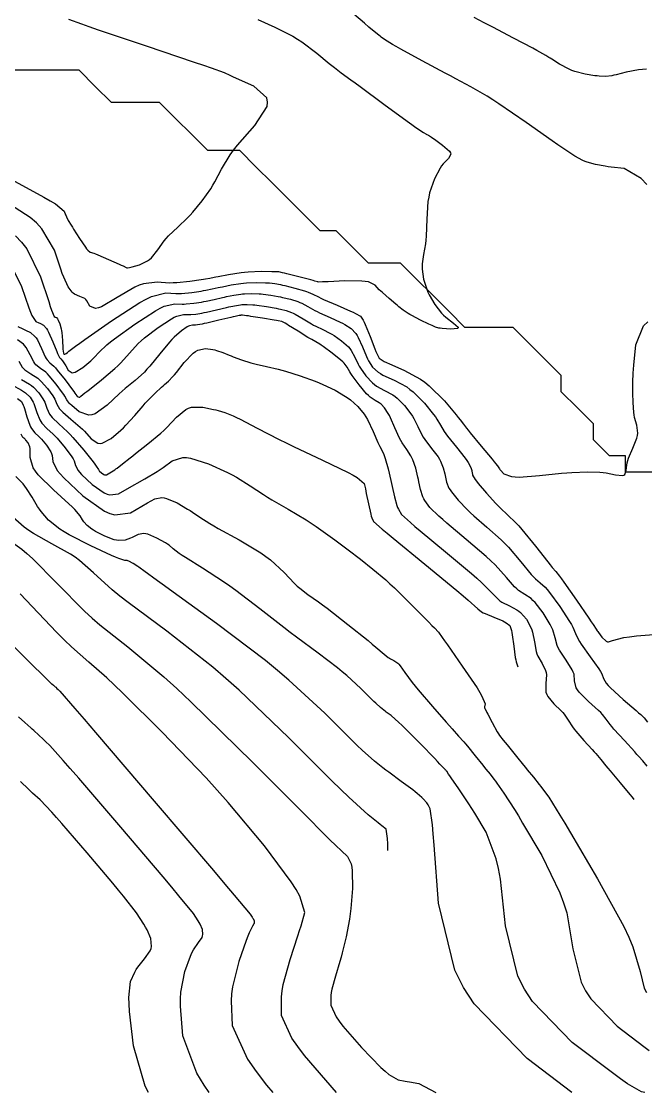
# Model space of a CAD drawing. Header units: metres. Extents: x 837475 to 838479, y 1189012 to 1191015.
# Drawn here: x 837837.4 to 837876.2, y 1189013.9 to 1189080.5 of the extents above; entities that cross this region are included whole.
import ezdxf

# ---------------------------------------------------------------- set-up
doc = ezdxf.new("R2010")
doc.units = ezdxf.units.M
doc.header["$LTSCALE"] = 0.3
for name, color, linetype in [('COTAS 10', 1, 'Continuous'), ('COTAS INT', 252, 'Continuous'), ('DRENAJE', 5, 'Continuous')]:
    doc.layers.add(name, color=color, linetype=linetype)

msp = doc.modelspace()

# ---------------------------------------------------------------- linework, layer by layer
at = {"layer": 'COTAS 10'}
for points, elevation in [([(837837.177, 1189061.517), (837837.492, 1189061.383), (837837.577, 1189061.344), (837837.662, 1189061.304), (837837.963, 1189061.156), (837838.25, 1189060.911), (837838.326, 1189060.81), (837838.401, 1189060.695), (837838.657, 1189060.162), (837838.888, 1189059.644), (837838.946, 1189059.538), (837839.002, 1189059.448), (837839.182, 1189059.261), (837839.426, 1189059.05), (837839.521, 1189058.945), (837839.629, 1189058.819), (837840.118, 1189058.198), (837840.576, 1189057.59), (837840.664, 1189057.473), (837840.734, 1189057.378), (837840.849, 1189057.22), (837840.863, 1189057.2), (837840.871, 1189057.192), (837840.88, 1189057.184), (837840.928, 1189057.144), (837840.991, 1189057.122), (837841.01, 1189057.125), (837841.03, 1189057.132), (837841.107, 1189057.186), (837841.354, 1189057.391), (837841.48, 1189057.492), (837841.631, 1189057.613), (837842.387, 1189058.21), (837843.213, 1189058.904), (837843.409, 1189059.087), (837843.59, 1189059.265), (837844.124, 1189059.874), (837844.665, 1189060.471), (837844.851, 1189060.643), (837845.052, 1189060.817), (837845.908, 1189061.467), (837846.734, 1189061.998), (837846.915, 1189062.097), (837847.077, 1189062.175), (837847.493, 1189062.28), (837847.781, 1189062.264), (837847.863, 1189062.264), (837847.945, 1189062.267), (837848.247, 1189062.296), (837848.633, 1189062.363), (837848.768, 1189062.391), (837848.915, 1189062.422), (837849.547, 1189062.564), (837850.168, 1189062.707), (837850.309, 1189062.739), (837850.435, 1189062.767), (837850.779, 1189062.84), (837851.036, 1189062.88), (837851.108, 1189062.888), (837851.181, 1189062.894), (837851.447, 1189062.903), (837851.796, 1189062.881), (837851.921, 1189062.867), (837852.058, 1189062.85), (837852.656, 1189062.76), (837853.256, 1189062.655), (837853.394, 1189062.629), (837853.52, 1189062.604), (837853.877, 1189062.524), (837854.208, 1189062.399), (837854.317, 1189062.346), (837854.435, 1189062.285), (837854.926, 1189061.996), (837855.446, 1189061.686), (837855.581, 1189061.611), (837855.714, 1189061.541), (837856.162, 1189061.33), (837856.6, 1189061.113), (837856.725, 1189061.041), (837856.852, 1189060.962), (837857.326, 1189060.634), (837857.748, 1189060.258), (837857.842, 1189060.15), (837857.926, 1189060.04), (837858.147, 1189059.627), (837858.348, 1189059.189), (837858.419, 1189059.063), (837858.497, 1189058.935), (837858.833, 1189058.455), (837859.243, 1189058.015), (837859.367, 1189057.913), (837859.495, 1189057.819), (837859.997, 1189057.549), (837860.512, 1189057.273), (837860.648, 1189057.176), (837860.781, 1189057.069), (837861.24, 1189056.608), (837861.634, 1189056.091), (837861.727, 1189055.949), (837861.813, 1189055.808), (837862.062, 1189055.303), (837862.318, 1189054.789), (837862.407, 1189054.643), (837862.505, 1189054.494), (837862.924, 1189053.943), (837863.322, 1189053.414), (837863.407, 1189053.279), (837863.48, 1189053.15), (837863.651, 1189052.729), (837863.742, 1189052.356), (837863.765, 1189052.258), (837863.787, 1189052.163), (837863.857, 1189051.835), (837864.005, 1189051.474), (837864.076, 1189051.356), (837864.16, 1189051.231), (837864.573, 1189050.716), (837865.151, 1189050.118), (837865.34, 1189049.94), (837865.541, 1189049.756), (837866.368, 1189049.049), (837867.244, 1189048.265), (837867.475, 1189048.034), (837867.702, 1189047.796), (837868.48, 1189046.885), (837869.119, 1189046.105), (837869.258, 1189045.95), (837869.381, 1189045.821), (837869.685, 1189045.576), (837869.991, 1189045.305), (837870.114, 1189045.16), (837870.253, 1189044.985), (837870.896, 1189044.1), (837871.505, 1189043.185), (837871.623, 1189042.991), (837871.719, 1189042.822), (837871.885, 1189042.428), (837872.037, 1189042.069), (837872.124, 1189041.922), (837872.232, 1189041.755), (837872.785, 1189040.982), (837873.326, 1189040.223), (837873.427, 1189040.065), (837873.506, 1189039.929), (837873.613, 1189039.624), (837873.781, 1189039.33), (837873.899, 1189039.201), (837874.047, 1189039.05), (837874.841, 1189038.333), (837875.646, 1189037.636), (837875.803, 1189037.499), (837875.93, 1189037.385), (837876.148, 1189037.174), (837876.362, 1189036.923)], 1660), ([(837837.165, 1189057.049), (837837.41, 1189056.861), (837837.524, 1189056.634), (837837.559, 1189056.539), (837837.596, 1189056.429), (837837.745, 1189055.916), (837837.92, 1189055.392), (837837.973, 1189055.277), (837838.029, 1189055.174), (837838.247, 1189054.909), (837838.499, 1189054.679), (837838.576, 1189054.599), (837838.657, 1189054.512), (837838.973, 1189054.138), (837839.238, 1189053.726), (837839.286, 1189053.616), (837839.323, 1189053.507), (837839.364, 1189053.126), (837839.63, 1189052.574), (837839.809, 1189052.356), (837840.034, 1189052.111), (837841.224, 1189050.993), (837842.584, 1189050.041), (837842.915, 1189049.9), (837843.226, 1189049.812), (837844.187, 1189049.938), (837845.258, 1189050.546), (837845.71, 1189050.803), (837846.14, 1189050.889), (837846.284, 1189050.871), (837846.439, 1189050.834), (837847.088, 1189050.551), (837847.743, 1189050.17), (837847.902, 1189050.071), (837848.052, 1189049.976), (837848.51, 1189049.66), (837849.123, 1189049.265), (837849.37, 1189049.12), (837849.651, 1189048.959), (837850.943, 1189048.252), (837852.293, 1189047.448), (837852.61, 1189047.228), (837852.903, 1189047.008), (837853.754, 1189046.219), (837854.4, 1189045.534), (837854.563, 1189045.379), (837854.719, 1189045.239), (837855.226, 1189044.862), (837855.889, 1189044.406), (837856.144, 1189044.217), (837856.43, 1189044), (837857.72, 1189042.989), (837858.973, 1189041.983), (837859.235, 1189041.77), (837859.461, 1189041.585), (837859.97, 1189041.152), (837860.228, 1189040.938), (837860.295, 1189040.891), (837860.361, 1189040.849), (837860.583, 1189040.742), (837860.815, 1189040.585), (837860.887, 1189040.512), (837860.962, 1189040.427), (837861.261, 1189040.01), (837861.717, 1189039.381), (837861.892, 1189039.161), (837862.088, 1189038.922), (837862.969, 1189037.892), (837863.839, 1189036.905), (837864.027, 1189036.692), (837864.193, 1189036.505), (837864.605, 1189036.049), (837864.923, 1189035.686), (837865.031, 1189035.559), (837865.147, 1189035.42), (837865.634, 1189034.819), (837866.105, 1189034.231), (837866.211, 1189034.101), (837866.306, 1189033.984), (837866.559, 1189033.676), (837866.802, 1189033.364), (837866.89, 1189033.243), (837866.987, 1189033.109), (837867.416, 1189032.502), (837868.075, 1189031.479), (837868.319, 1189031.083), (837868.588, 1189030.638), (837869.781, 1189028.619), (837870.908, 1189026.307), (837871.135, 1189025.676), (837871.327, 1189025.048), (837871.713, 1189022.817), (837872.225, 1189020.737), (837872.495, 1189020.205), (837872.822, 1189019.693), (837874.465, 1189018.004), (837876.125, 1189016.738), (837876.462, 1189016.493)], 1670), ([(837857.012, 1189013.872), (837855.026, 1189016.172), (837854.593, 1189016.748), (837854.236, 1189017.267), (837853.589, 1189018.674), (837853.582, 1189019.838), (837853.629, 1189020.204), (837853.698, 1189020.59), (837854.124, 1189022.142), (837854.607, 1189023.612), (837854.711, 1189023.946), (837854.802, 1189024.247), (837855.027, 1189025.072), (837854.728, 1189026.084), (837854.49, 1189026.504), (837854.185, 1189026.984), (837852.523, 1189029.225), (837850.268, 1189031.914), (837849.59, 1189032.676), (837848.889, 1189033.447), (837846.161, 1189036.296), (837843.709, 1189038.727), (837843.182, 1189039.233), (837842.72, 1189039.668), (837841.599, 1189040.637), (837840.521, 1189041.595), (837840.087, 1189042.022), (837839.594, 1189042.519), (837837.322, 1189044.902)], 1680)]:
    msp.add_lwpolyline(points, dxfattribs=dict(at, elevation=elevation))
at = {"layer": 'COTAS INT'}
for points, elevation in [([(837876.322, 1189070.359), (837875.956, 1189070.731), (837874.895, 1189071.362), (837874.102, 1189071.442), (837873.905, 1189071.467), (837873.718, 1189071.492), (837873.126, 1189071.593), (837872.608, 1189071.739), (837872.467, 1189071.793), (837872.329, 1189071.853), (837871.84, 1189072.117), (837871.082, 1189072.621), (837870.774, 1189072.832), (837870.423, 1189073.075), (837868.799, 1189074.21), (837867.115, 1189075.366), (837866.726, 1189075.622), (837866.371, 1189075.85), (837865.367, 1189076.442), (837864.423, 1189076.939), (837864.105, 1189077.108), (837863.764, 1189077.29), (837862.329, 1189078.06), (837861.002, 1189078.783), (837860.728, 1189078.936), (837860.495, 1189079.069), (837859.994, 1189079.377), (837859.795, 1189079.523), (837859.754, 1189079.554), (837859.718, 1189079.58), (837859.638, 1189079.638), (837859.251, 1189079.961), (837859.023, 1189080.154), (837858.742, 1189080.392), (837857.287, 1189081.627)], 1656), ([(837852.114, 1189080.62), (837853.164, 1189080.141), (837854.283, 1189079.577), (837854.572, 1189079.406), (837854.851, 1189079.228), (837855.783, 1189078.53), (837856.546, 1189077.892), (837856.719, 1189077.751), (837856.875, 1189077.626), (837857.299, 1189077.303), (837857.898, 1189076.87), (837858.164, 1189076.676), (837858.474, 1189076.449), (837859.952, 1189075.359), (837861.401, 1189074.295), (837861.691, 1189074.085), (837861.934, 1189073.911), (837862.411, 1189073.585), (837862.559, 1189073.505), (837862.594, 1189073.486), (837862.627, 1189073.469), (837862.724, 1189073.418), (837862.909, 1189073.3), (837862.997, 1189073.24), (837863.101, 1189073.169), (837863.609, 1189072.814), (837864.037, 1189072.424), (837864.09, 1189072.331), (837864.116, 1189072.243), (837863.974, 1189071.979), (837863.641, 1189071.646), (837863.546, 1189071.516), (837863.45, 1189071.369), (837863.095, 1189070.7), (837862.801, 1189069.845), (837862.744, 1189069.58), (837862.698, 1189069.304), (837862.617, 1189068.204), (837862.581, 1189067.15), (837862.562, 1189066.901), (837862.539, 1189066.671), (837862.425, 1189065.999), (837862.341, 1189065.43), (837862.337, 1189065.267), (837862.341, 1189065.1), (837862.427, 1189064.474), (837862.619, 1189063.839), (837862.69, 1189063.667), (837862.77, 1189063.497), (837863.122, 1189062.895), (837863.547, 1189062.356), (837863.672, 1189062.226), (837863.8, 1189062.103), (837864.29, 1189061.729), (837864.573, 1189061.477), (837864.571, 1189061.432), (837864.535, 1189061.398), (837864.113, 1189061.362), (837863.572, 1189061.4), (837863.46, 1189061.412), (837863.365, 1189061.425), (837863.159, 1189061.476), (837862.957, 1189061.578), (837862.865, 1189061.623), (837862.757, 1189061.676), (837862.237, 1189061.925), (837861.693, 1189062.199), (837861.569, 1189062.267), (837861.458, 1189062.332), (837861.156, 1189062.536), (837860.885, 1189062.758), (837860.793, 1189062.834), (837860.694, 1189062.916), (837860.276, 1189063.266), (837859.859, 1189063.631), (837859.761, 1189063.724), (837859.671, 1189063.812), (837859.408, 1189064.099), (837858.988, 1189064.298), (837858.798, 1189064.331), (837858.578, 1189064.354), (837857.518, 1189064.356), (837856.495, 1189064.31), (837856.298, 1189064.302), (837856.138, 1189064.296), (837855.871, 1189064.292), (837855.851, 1189064.301), (837855.847, 1189064.302), (837855.844, 1189064.304), (837855.838, 1189064.306), (837855.659, 1189064.353), (837855.546, 1189064.382), (837855.405, 1189064.419), (837854.67, 1189064.609), (837853.923, 1189064.802), (837853.775, 1189064.839), (837853.653, 1189064.87), (837853.427, 1189064.924), (837853.22, 1189064.932), (837853.11, 1189064.934), (837852.978, 1189064.935), (837852.312, 1189064.937), (837851.506, 1189064.908), (837851.286, 1189064.889), (837851.068, 1189064.866), (837850.29, 1189064.745), (837849.644, 1189064.618), (837849.508, 1189064.59), (837849.391, 1189064.567), (837849.126, 1189064.51), (837848.849, 1189064.46), (837848.724, 1189064.441), (837848.579, 1189064.419), (837847.884, 1189064.318), (837847.067, 1189064.24), (837846.845, 1189064.232), (837846.625, 1189064.23), (837845.845, 1189064.275), (837844.997, 1189064.183), (837844.734, 1189064.094), (837844.459, 1189063.979), (837843.365, 1189063.337), (837842.39, 1189062.755), (837842.191, 1189062.678), (837842.023, 1189062.638), (837841.67, 1189062.795), (837841.479, 1189063.127), (837841.413, 1189063.197), (837841.341, 1189063.258), (837841.033, 1189063.397), (837840.711, 1189063.537), (837840.63, 1189063.597), (837840.553, 1189063.668), (837840.304, 1189064.001), (837840.038, 1189064.589), (837839.949, 1189064.821), (837839.855, 1189065.082), (837839.459, 1189066.271), (837838.674, 1189067.61), (837838.334, 1189067.965), (837837.941, 1189068.313), (837836.075, 1189069.512)], 1654), ([(837836.783, 1189070.672), (837838.808, 1189069.576), (837839.201, 1189069.346), (837839.521, 1189069.148), (837840.071, 1189068.7), (837840.156, 1189068.466), (837840.182, 1189068.403), (837840.21, 1189068.341), (837840.322, 1189068.124), (837840.503, 1189067.823), (837840.574, 1189067.708), (837840.655, 1189067.579), (837841.025, 1189067), (837841.387, 1189066.462), (837841.464, 1189066.36), (837841.53, 1189066.278), (837841.681, 1189066.151), (837841.908, 1189066.083), (837842.021, 1189066.039), (837842.156, 1189065.984), (837842.827, 1189065.693), (837843.49, 1189065.396), (837843.62, 1189065.337), (837843.727, 1189065.289), (837843.92, 1189065.2), (837843.958, 1189065.182), (837843.968, 1189065.178), (837843.977, 1189065.174), (837844.007, 1189065.167), (837844.137, 1189065.194), (837844.209, 1189065.213), (837844.297, 1189065.237), (837844.744, 1189065.363), (837845.254, 1189065.6), (837845.381, 1189065.695), (837845.501, 1189065.801), (837845.885, 1189066.288), (837846.285, 1189066.849), (837846.415, 1189067.003), (837846.555, 1189067.155), (837847.129, 1189067.7), (837847.747, 1189068.28), (837847.913, 1189068.455), (837848.077, 1189068.636), (837848.654, 1189069.34), (837849.179, 1189070.095), (837849.311, 1189070.307), (837849.438, 1189070.521), (837849.845, 1189071.305), (837850.389, 1189072.205), (837850.602, 1189072.492), (837850.842, 1189072.795), (837851.931, 1189074.024), (837852.69, 1189075.212), (837852.721, 1189075.489), (837852.675, 1189075.743), (837851.862, 1189076.473), (837850.779, 1189076.955), (837850.562, 1189077.052), (837850.382, 1189077.134), (837850.034, 1189077.301), (837849.222, 1189077.596), (837848.75, 1189077.758), (837848.17, 1189077.956), (837845.184, 1189078.961), (837842.202, 1189079.965), (837841.625, 1189080.162), (837841.156, 1189080.323), (837840.361, 1189080.614)], 1652), ([(837876.295, 1189077.54), (837876.04, 1189077.521), (837875.798, 1189077.495), (837875.024, 1189077.343), (837874.404, 1189077.182), (837874.259, 1189077.15), (837874.126, 1189077.124), (837873.739, 1189077.077), (837873.357, 1189077.093), (837873.226, 1189077.107), (837873.085, 1189077.124), (837872.484, 1189077.221), (837871.83, 1189077.391), (837871.655, 1189077.455), (837871.484, 1189077.526), (837870.885, 1189077.843), (837870.401, 1189078.15), (837870.301, 1189078.213), (837870.215, 1189078.268), (837870.029, 1189078.391), (837869.664, 1189078.594), (837869.466, 1189078.7), (837869.226, 1189078.828), (837868.009, 1189079.466), (837866.728, 1189080.136), (837866.447, 1189080.283), (837866.199, 1189080.414), (837865.569, 1189080.748)], 1658), ([(837837.036, 1189067.168), (837837.406, 1189066.776), (837837.737, 1189066.358), (837838.602, 1189064.618), (837839.101, 1189063.07), (837839.201, 1189062.773), (837839.284, 1189062.532), (837839.448, 1189062.138), (837839.503, 1189062.114), (837839.518, 1189062.108), (837839.533, 1189062.101), (837839.585, 1189062.075), (837839.648, 1189062), (837839.669, 1189061.963), (837839.692, 1189061.918), (837839.787, 1189061.697), (837839.877, 1189061.372), (837839.896, 1189061.262), (837839.913, 1189061.144), (837839.953, 1189060.646), (837839.979, 1189060.186), (837839.988, 1189060.092), (837839.997, 1189060.013), (837840.032, 1189059.846), (837840.081, 1189059.802), (837840.097, 1189059.799), (837840.115, 1189059.8), (837840.192, 1189059.84), (837840.268, 1189059.904), (837840.286, 1189059.921), (837840.302, 1189059.937), (837840.349, 1189059.989), (837840.78, 1189060.308), (837841.038, 1189060.492), (837841.356, 1189060.717), (837843.008, 1189061.874), (837844.772, 1189063.008), (837845.16, 1189063.219), (837845.506, 1189063.384), (837846.394, 1189063.61), (837847.01, 1189063.575), (837847.184, 1189063.576), (837847.36, 1189063.582), (837848.005, 1189063.644), (837848.597, 1189063.733), (837848.739, 1189063.757), (837848.871, 1189063.781), (837849.266, 1189063.861), (837849.65, 1189063.947), (837849.775, 1189063.973), (837849.908, 1189064.001), (837850.453, 1189064.11), (837851.057, 1189064.204), (837851.227, 1189064.222), (837851.398, 1189064.237), (837852.023, 1189064.259), (837852.584, 1189064.25), (837852.714, 1189064.245), (837852.833, 1189064.238), (837853.17, 1189064.203), (837853.521, 1189064.132), (837853.648, 1189064.103), (837853.789, 1189064.069), (837854.405, 1189063.914), (837855.006, 1189063.746), (837855.136, 1189063.704), (837855.251, 1189063.664), (837855.534, 1189063.536), (837855.877, 1189063.361), (837856.028, 1189063.291), (837856.205, 1189063.212), (837857.047, 1189062.848), (837857.88, 1189062.486), (837858.05, 1189062.409), (837858.194, 1189062.341), (837858.498, 1189062.177), (837858.67, 1189061.92), (837858.732, 1189061.793), (837858.8, 1189061.641), (837859.096, 1189060.893), (837859.387, 1189060.137), (837859.452, 1189059.98), (837859.51, 1189059.846), (837859.664, 1189059.555), (837859.964, 1189059.354), (837860.114, 1189059.278), (837860.294, 1189059.193), (837861.186, 1189058.812), (837862.233, 1189058.251), (837862.51, 1189058.053), (837862.782, 1189057.836), (837863.716, 1189056.896), (837864.444, 1189056.03), (837864.585, 1189055.859), (837864.7, 1189055.718), (837864.898, 1189055.457), (837865.084, 1189055.206), (837865.192, 1189055.072), (837865.325, 1189054.909), (837866.007, 1189054.086), (837866.685, 1189053.273), (837866.815, 1189053.117), (837866.92, 1189052.989), (837867.088, 1189052.778), (837867.092, 1189052.76), (837867.094, 1189052.755), (837867.095, 1189052.751), (837867.098, 1189052.735), (837867.147, 1189052.67), (837867.177, 1189052.634), (837867.215, 1189052.59), (837867.408, 1189052.369), (837867.894, 1189052.185), (837868.116, 1189052.165), (837868.375, 1189052.159), (837869.626, 1189052.248), (837870.996, 1189052.393), (837871.33, 1189052.421), (837871.644, 1189052.444), (837872.616, 1189052.485), (837873.398, 1189052.461), (837873.593, 1189052.443), (837873.779, 1189052.42), (837874.373, 1189052.296), (837874.797, 1189052.247), (837874.877, 1189052.272), (837874.94, 1189052.312), (837875.03, 1189052.596), (837875.085, 1189053.043), (837875.125, 1189053.186), (837875.176, 1189053.337), (837875.452, 1189053.954), (837875.699, 1189054.582), (837875.732, 1189054.741), (837875.75, 1189054.892), (837875.688, 1189055.383), (837875.554, 1189055.871), (837875.527, 1189056.021), (837875.504, 1189056.176), (837875.458, 1189056.791), (837875.443, 1189057.386), (837875.44, 1189057.529), (837875.437, 1189057.662), (837875.432, 1189058.065), (837875.46, 1189058.627), (837875.478, 1189058.861), (837875.501, 1189059.128), (837875.621, 1189060.376), (837876.114, 1189061.571), (837876.371, 1189061.806)], 1656), ([(837836.678, 1189065.494), (837837.414, 1189064.012), (837837.866, 1189062.683), (837837.968, 1189062.423), (837838.061, 1189062.209), (837838.312, 1189061.828), (837838.497, 1189061.748), (837838.548, 1189061.726), (837838.597, 1189061.702), (837838.774, 1189061.615), (837838.971, 1189061.399), (837839.034, 1189061.295), (837839.1, 1189061.171), (837839.367, 1189060.561), (837839.607, 1189059.967), (837839.655, 1189059.852), (837839.695, 1189059.759), (837839.776, 1189059.603), (837839.824, 1189059.561), (837839.843, 1189059.539), (837839.865, 1189059.514), (837839.965, 1189059.386), (837840.091, 1189059.202), (837840.129, 1189059.142), (837840.168, 1189059.077), (837840.321, 1189058.807), (837840.558, 1189058.651), (837840.651, 1189058.659), (837840.755, 1189058.688), (837841.229, 1189058.978), (837841.718, 1189059.387), (837841.832, 1189059.492), (837841.937, 1189059.594), (837842.237, 1189059.931), (837842.722, 1189060.39), (837842.944, 1189060.567), (837843.204, 1189060.767), (837844.458, 1189061.671), (837845.753, 1189062.503), (837846.038, 1189062.658), (837846.292, 1189062.78), (837846.944, 1189062.945), (837847.396, 1189062.919), (837847.524, 1189062.92), (837847.652, 1189062.925), (837848.126, 1189062.97), (837848.615, 1189063.048), (837848.753, 1189063.074), (837848.893, 1189063.101), (837849.406, 1189063.213), (837849.909, 1189063.327), (837850.042, 1189063.356), (837850.172, 1189063.384), (837850.616, 1189063.475), (837851.046, 1189063.542), (837851.167, 1189063.555), (837851.289, 1189063.565), (837851.735, 1189063.581), (837852.19, 1189063.566), (837852.317, 1189063.556), (837852.445, 1189063.544), (837852.913, 1189063.481), (837853.388, 1189063.394), (837853.521, 1189063.366), (837853.654, 1189063.337), (837854.141, 1189063.219), (837854.607, 1189063.072), (837854.727, 1189063.025), (837854.843, 1189062.974), (837855.23, 1189062.766), (837855.661, 1189062.523), (837855.805, 1189062.451), (837855.959, 1189062.377), (837856.605, 1189062.089), (837857.24, 1189061.8), (837857.388, 1189061.725), (837857.523, 1189061.652), (837857.912, 1189061.406), (837858.209, 1189061.089), (837858.287, 1189060.971), (837858.363, 1189060.841), (837858.621, 1189060.26), (837858.867, 1189059.663), (837858.935, 1189059.521), (837859.003, 1189059.391), (837859.248, 1189059.005), (837859.603, 1189058.685), (837859.74, 1189058.596), (837859.895, 1189058.506), (837860.592, 1189058.18), (837861.372, 1189057.762), (837861.579, 1189057.614), (837861.781, 1189057.452), (837862.478, 1189056.752), (837863.039, 1189056.06), (837863.156, 1189055.904), (837863.256, 1189055.763), (837863.48, 1189055.38), (837863.701, 1189054.998), (837863.8, 1189054.857), (837863.915, 1189054.702), (837864.465, 1189054.015), (837865.004, 1189053.344), (837865.111, 1189053.198), (837865.2, 1189053.07), (837865.37, 1189052.753), (837865.417, 1189052.558), (837865.429, 1189052.507), (837865.441, 1189052.457), (837865.477, 1189052.285), (837865.628, 1189052.013), (837865.712, 1189051.899), (837865.814, 1189051.768), (837866.331, 1189051.157), (837866.921, 1189050.515), (837867.068, 1189050.364), (837867.207, 1189050.225), (837867.654, 1189049.82), (837868.162, 1189049.32), (837868.341, 1189049.12), (837868.536, 1189048.894), (837869.377, 1189047.856), (837870.149, 1189046.88), (837870.301, 1189046.692), (837870.425, 1189046.54), (837870.646, 1189046.289), (837870.871, 1189046.004), (837870.997, 1189045.83), (837871.151, 1189045.615), (837871.935, 1189044.494), (837872.711, 1189043.372), (837872.859, 1189043.156), (837872.978, 1189042.981), (837873.169, 1189042.691), (837873.224, 1189042.602), (837873.258, 1189042.554), (837873.3, 1189042.496), (837873.518, 1189042.202), (837873.785, 1189041.95), (837873.857, 1189041.919), (837873.929, 1189041.904), (837874.181, 1189041.989), (837874.887, 1189042.179), (837875.244, 1189042.229), (837875.672, 1189042.279), (837877.801, 1189042.452)], 1658), ([(837876.329, 1189034.179), (837876.061, 1189034.504), (837875.815, 1189034.785), (837875.701, 1189034.912), (837875.567, 1189035.058), (837874.918, 1189035.763), (837874.27, 1189036.48), (837874.137, 1189036.635), (837874.024, 1189036.77), (837873.785, 1189037.101), (837873.551, 1189037.394), (837873.442, 1189037.505), (837873.313, 1189037.629), (837872.687, 1189038.189), (837872.097, 1189038.778), (837871.991, 1189038.922), (837871.91, 1189039.057), (837871.823, 1189039.475), (837871.787, 1189039.894), (837871.738, 1189040.031), (837871.671, 1189040.177), (837871.288, 1189040.776), (837870.882, 1189041.389), (837870.8, 1189041.543), (837870.733, 1189041.69), (837870.601, 1189042.165), (837870.46, 1189042.664), (837870.387, 1189042.826), (837870.299, 1189042.998), (837869.858, 1189043.706), (837869.356, 1189044.356), (837869.23, 1189044.491), (837869.11, 1189044.606), (837868.724, 1189044.862), (837868.337, 1189045.102), (837868.216, 1189045.207), (837868.089, 1189045.33), (837867.583, 1189045.913), (837866.868, 1189046.698), (837866.61, 1189046.948), (837866.326, 1189047.211), (837865.082, 1189048.277), (837863.874, 1189049.287), (837863.612, 1189049.515), (837863.382, 1189049.721), (837862.815, 1189050.275), (837862.507, 1189050.694), (837862.441, 1189050.813), (837862.382, 1189050.935), (837862.237, 1189051.386), (837862.133, 1189051.869), (837862.101, 1189052.01), (837862.067, 1189052.155), (837861.933, 1189052.704), (837861.76, 1189053.231), (837861.702, 1189053.361), (837861.641, 1189053.484), (837861.382, 1189053.871), (837861.095, 1189054.287), (837861.015, 1189054.428), (837860.935, 1189054.581), (837860.645, 1189055.226), (837860.369, 1189055.853), (837860.298, 1189055.994), (837860.23, 1189056.121), (837860.002, 1189056.464), (837859.78, 1189056.686), (837859.716, 1189056.738), (837859.651, 1189056.785), (837859.403, 1189056.917), (837859.096, 1189057.132), (837858.993, 1189057.231), (837858.882, 1189057.346), (837858.418, 1189057.905), (837857.99, 1189058.479), (837857.903, 1189058.604), (837857.828, 1189058.715), (837857.673, 1189058.994), (837857.488, 1189059.239), (837857.396, 1189059.329), (837857.286, 1189059.428), (837856.741, 1189059.863), (837856.181, 1189060.273), (837856.063, 1189060.357), (837855.96, 1189060.427), (837855.72, 1189060.571), (837855.468, 1189060.706), (837855.358, 1189060.771), (837855.23, 1189060.848), (837854.622, 1189061.226), (837854.027, 1189061.595), (837853.908, 1189061.667), (837853.808, 1189061.726), (837853.613, 1189061.829), (837853.386, 1189061.872), (837853.267, 1189061.892), (837853.123, 1189061.917), (837852.399, 1189062.038), (837851.671, 1189062.156), (837851.524, 1189062.179), (837851.402, 1189062.197), (837851.158, 1189062.225), (837851.072, 1189062.222), (837851.049, 1189062.22), (837851.025, 1189062.218), (837850.942, 1189062.205), (837850.699, 1189062.151), (837850.575, 1189062.122), (837850.427, 1189062.088), (837849.687, 1189061.915), (837848.937, 1189061.742), (837848.782, 1189061.707), (837848.651, 1189061.678), (837848.368, 1189061.622), (837848.238, 1189061.61), (837848.202, 1189061.608), (837848.167, 1189061.608), (837848.042, 1189061.615), (837847.863, 1189061.57), (837847.793, 1189061.536), (837847.714, 1189061.494), (837847.358, 1189061.264), (837846.9, 1189060.867), (837846.757, 1189060.718), (837846.608, 1189060.553), (837846.011, 1189059.816), (837845.385, 1189059.049), (837845.217, 1189058.864), (837845.052, 1189058.692), (837844.474, 1189058.171), (837843.865, 1189057.666), (837843.68, 1189057.503), (837843.488, 1189057.331), (837842.737, 1189056.63), (837841.985, 1189056.101), (837841.792, 1189056.039), (837841.607, 1189056.013), (837840.996, 1189056.222), (837840.533, 1189056.606), (837840.442, 1189056.69), (837840.367, 1189056.766), (837840.228, 1189056.959), (837840.107, 1189057.189), (837840.043, 1189057.286), (837839.966, 1189057.399), (837839.577, 1189057.931), (837839.136, 1189058.465), (837839.026, 1189058.58), (837838.922, 1189058.68), (837838.588, 1189058.92), (837838.308, 1189059.138), (837838.237, 1189059.224), (837838.169, 1189059.321), (837837.947, 1189059.763), (837837.702, 1189060.22), (837837.619, 1189060.325), (837837.529, 1189060.422), (837837.152, 1189060.696)], 1662), ([(837837.237, 1189059.364), (837837.45, 1189058.997), (837837.528, 1189058.909), (837837.614, 1189058.827), (837837.994, 1189058.578), (837838.417, 1189058.31), (837838.531, 1189058.215), (837838.643, 1189058.111), (837839.035, 1189057.664), (837839.355, 1189057.208), (837839.422, 1189057.1), (837839.479, 1189056.999), (837839.607, 1189056.698), (837839.783, 1189056.401), (837839.87, 1189056.302), (837839.974, 1189056.195), (837840.489, 1189055.751), (837841.062, 1189055.267), (837841.203, 1189055.136), (837841.336, 1189055.005), (837841.752, 1189054.542), (837842.164, 1189054.267), (837842.295, 1189054.256), (837842.434, 1189054.272), (837842.994, 1189054.563), (837843.588, 1189055.069), (837843.748, 1189055.222), (837843.905, 1189055.379), (837844.456, 1189055.991), (837844.976, 1189056.596), (837845.114, 1189056.749), (837845.25, 1189056.895), (837845.719, 1189057.371), (837846.124, 1189057.752), (837846.219, 1189057.839), (837846.306, 1189057.917), (837846.56, 1189058.132), (837846.835, 1189058.407), (837846.936, 1189058.523), (837847.047, 1189058.656), (837847.538, 1189059.282), (837848.082, 1189059.867), (837848.227, 1189059.975), (837848.37, 1189060.058), (837848.863, 1189060.163), (837849.317, 1189060.093), (837849.435, 1189060.067), (837849.549, 1189060.037), (837849.933, 1189059.904), (837850.331, 1189059.742), (837850.455, 1189059.694), (837850.585, 1189059.645), (837851.102, 1189059.457), (837851.677, 1189059.274), (837851.844, 1189059.228), (837852.013, 1189059.184), (837852.651, 1189059.039), (837853.373, 1189058.869), (837853.596, 1189058.809), (837853.828, 1189058.743), (837854.751, 1189058.455), (837855.684, 1189058.12), (837855.923, 1189058.024), (837856.153, 1189057.926), (837856.916, 1189057.559), (837857.565, 1189057.177), (837857.724, 1189057.069), (837857.875, 1189056.96), (837858.343, 1189056.558), (837858.738, 1189056.07), (837858.842, 1189055.907), (837858.943, 1189055.732), (837859.289, 1189054.995), (837859.575, 1189054.315), (837859.638, 1189054.175), (837859.694, 1189054.056), (837859.84, 1189053.799), (837859.959, 1189053.554), (837859.998, 1189053.442), (837860.04, 1189053.311), (837860.214, 1189052.68), (837860.392, 1189051.953), (837860.437, 1189051.762), (837860.48, 1189051.575), (837860.616, 1189050.936), (837860.759, 1189050.396), (837860.805, 1189050.271), (837860.854, 1189050.157), (837861.058, 1189049.834), (837861.613, 1189049.324), (837861.884, 1189049.091), (837862.207, 1189048.819), (837863.796, 1189047.506), (837865.408, 1189046.156), (837865.745, 1189045.861), (837866.035, 1189045.6), (837866.686, 1189044.942), (837867.059, 1189044.555), (837867.174, 1189044.465), (837867.293, 1189044.383), (837867.763, 1189044.148), (837868.23, 1189043.907), (837868.347, 1189043.821), (837868.459, 1189043.726), (837868.819, 1189043.313), (837869.093, 1189042.811), (837869.151, 1189042.66), (837869.201, 1189042.505), (837869.317, 1189041.902), (837869.429, 1189041.312), (837869.477, 1189041.164), (837869.532, 1189041.023), (837869.792, 1189040.57), (837870.016, 1189040.13), (837870.049, 1189039.997), (837870.068, 1189039.86), (837870.033, 1189039.325), (837870.038, 1189038.785), (837870.083, 1189038.644), (837870.146, 1189038.507), (837870.533, 1189038.044), (837870.98, 1189037.622), (837871.081, 1189037.511), (837871.173, 1189037.402), (837871.423, 1189037.029), (837871.686, 1189036.618), (837871.787, 1189036.485), (837871.899, 1189036.345), (837872.403, 1189035.77), (837872.916, 1189035.209), (837873.034, 1189035.076), (837873.141, 1189034.954), (837873.442, 1189034.598), (837873.769, 1189034.198), (837873.893, 1189034.048), (837874.031, 1189033.882), (837874.653, 1189033.14), (837875.263, 1189032.405), (837875.395, 1189032.243), (837875.511, 1189032.099)], 1664), ([(837837.4, 1189058.237), (837837.913, 1189057.94), (837838.036, 1189057.85), (837838.15, 1189057.757), (837838.494, 1189057.396), (837838.745, 1189057.017), (837838.801, 1189056.913), (837838.852, 1189056.809), (837838.987, 1189056.437), (837839.162, 1189056.065), (837839.238, 1189055.96), (837839.326, 1189055.855), (837839.741, 1189055.47), (837840.278, 1189054.983), (837840.443, 1189054.813), (837840.613, 1189054.627), (837841.286, 1189053.831), (837841.862, 1189053.103), (837841.971, 1189052.961), (837842.059, 1189052.844), (837842.197, 1189052.637), (837842.225, 1189052.579), (837842.244, 1189052.556), (837842.268, 1189052.531), (837842.393, 1189052.413), (837842.536, 1189052.313), (837842.57, 1189052.298), (837842.603, 1189052.289), (837842.704, 1189052.302), (837842.806, 1189052.36), (837843.017, 1189052.48), (837843.217, 1189052.611), (837843.288, 1189052.661), (837843.364, 1189052.718), (837843.695, 1189052.976), (837844.165, 1189053.348), (837844.329, 1189053.477), (837844.508, 1189053.617), (837845.277, 1189054.217), (837846.076, 1189054.882), (837846.274, 1189055.064), (837846.462, 1189055.245), (837847.057, 1189055.889), (837847.629, 1189056.372), (837847.802, 1189056.451), (837847.983, 1189056.507), (837848.688, 1189056.511), (837849.354, 1189056.368), (837849.51, 1189056.332), (837849.653, 1189056.296), (837850.066, 1189056.179), (837850.574, 1189055.963), (837850.778, 1189055.865), (837851.008, 1189055.751), (837852.067, 1189055.201), (837853.444, 1189054.496), (837853.875, 1189054.284), (837854.328, 1189054.065), (837856.145, 1189053.212), (837857.732, 1189052.442), (837858.04, 1189052.274), (837858.291, 1189052.127), (837858.723, 1189051.759), (837858.802, 1189051.419), (837858.83, 1189051.289), (837858.861, 1189051.143), (837858.996, 1189050.486), (837859.135, 1189049.857), (837859.169, 1189049.728), (837859.201, 1189049.62), (837859.3, 1189049.393), (837859.844, 1189048.927), (837860.157, 1189048.667), (837860.54, 1189048.35), (837862.51, 1189046.734), (837864.49, 1189045.102), (837864.88, 1189044.775), (837865.201, 1189044.502), (837865.789, 1189043.97), (837866.029, 1189043.78), (837866.131, 1189043.723), (837866.249, 1189043.664), (837866.802, 1189043.435), (837867.35, 1189043.209), (837867.464, 1189043.151), (837867.562, 1189043.097), (837867.78, 1189042.919), (837867.888, 1189042.624), (837867.916, 1189042.495), (837867.943, 1189042.346), (837868.033, 1189041.639), (837868.125, 1189040.933), (837868.153, 1189040.785), (837868.182, 1189040.656), (837868.295, 1189040.363)], 1666), ([(837836.806, 1189057.895), (837837.409, 1189057.57), (837837.541, 1189057.485), (837837.658, 1189057.403), (837837.952, 1189057.129), (837838.134, 1189056.826), (837838.18, 1189056.726), (837838.224, 1189056.619), (837838.366, 1189056.176), (837838.541, 1189055.728), (837838.606, 1189055.618), (837838.677, 1189055.514), (837838.994, 1189055.19), (837839.389, 1189054.831), (837839.509, 1189054.706), (837839.635, 1189054.57), (837840.13, 1189053.984), (837840.55, 1189053.415), (837840.629, 1189053.288), (837840.691, 1189053.176), (837840.78, 1189052.882), (837840.928, 1189052.576), (837841.026, 1189052.456), (837841.151, 1189052.321), (837841.808, 1189051.703), (837842.56, 1189051.177), (837842.743, 1189051.099), (837842.915, 1189051.05), (837843.446, 1189051.12), (837843.978, 1189051.422), (837845.092, 1189052.055), (837845.856, 1189052.513), (837846.045, 1189052.634), (837846.224, 1189052.754), (837846.787, 1189053.167), (837847.438, 1189053.382), (837847.672, 1189053.376), (837847.929, 1189053.342), (837849.053, 1189052.984), (837850.227, 1189052.443), (837850.516, 1189052.294), (837850.789, 1189052.146), (837851.644, 1189051.613), (837852.463, 1189051.067), (837852.714, 1189050.91), (837852.975, 1189050.75), (837854.002, 1189050.154), (837855.113, 1189049.49), (837855.425, 1189049.288), (837855.741, 1189049.077), (837856.899, 1189048.251), (837857.978, 1189047.439), (837858.242, 1189047.238), (837858.493, 1189047.046), (837859.274, 1189046.44), (837860.07, 1189045.759), (837860.33, 1189045.52), (837860.606, 1189045.26), (837861.745, 1189044.141), (837862.751, 1189043.125), (837862.944, 1189042.929), (837863.1, 1189042.771), (837863.353, 1189042.51), (837863.586, 1189042.176), (837863.73, 1189041.971), (837863.908, 1189041.718), (837864.835, 1189040.398), (837865.751, 1189039.042), (837865.923, 1189038.765), (837866.058, 1189038.532), (837866.249, 1189038.046), (837866.219, 1189037.876), (837866.216, 1189037.842), (837866.214, 1189037.813), (837866.226, 1189037.755), (837866.314, 1189037.608), (837866.36, 1189037.523), (837866.416, 1189037.419), (837866.697, 1189036.884), (837867.01, 1189036.313), (837867.086, 1189036.187), (837867.157, 1189036.074), (837867.374, 1189035.784), (837867.614, 1189035.509), (837867.7, 1189035.406), (837867.794, 1189035.292), (837868.204, 1189034.786), (837868.647, 1189034.236), (837868.763, 1189034.093), (837868.876, 1189033.956), (837869.257, 1189033.497), (837869.622, 1189033.044), (837869.725, 1189032.91), (837869.829, 1189032.772), (837870.208, 1189032.244), (837870.908, 1189031.129), (837871.214, 1189030.621), (837871.568, 1189030.027), (837873.252, 1189027.163), (837874.874, 1189024.194), (837875.19, 1189023.533), (837875.448, 1189022.943), (837875.898, 1189021.394), (837876.152, 1189020.365), (837876.286, 1189020.102)], 1668), ([(837876.188, 1189013.872), (837875.972, 1189013.91), (837875.101, 1189014.422), (837874.675, 1189014.722), (837874.168, 1189015.091), (837871.67, 1189016.996), (837869.196, 1189019.538), (837868.705, 1189020.309), (837868.298, 1189021.109), (837867.527, 1189024.239), (837867.205, 1189027.154), (837867.081, 1189027.818), (837866.942, 1189028.419), (837866.311, 1189030.075), (837865.608, 1189031.248), (837865.423, 1189031.545), (837865.242, 1189031.83), (837864.623, 1189032.76), (837864.146, 1189033.445), (837864.055, 1189033.577), (837863.981, 1189033.683), (837863.861, 1189033.855), (837863.854, 1189033.864), (837863.851, 1189033.867), (837863.848, 1189033.871), (837863.834, 1189033.888), (837863.806, 1189033.92), (837863.794, 1189033.934), (837863.78, 1189033.949), (837863.714, 1189034.021), (837863.439, 1189034.31), (837863.293, 1189034.462), (837863.117, 1189034.645), (837862.228, 1189035.568), (837861.289, 1189036.522), (837861.08, 1189036.725), (837860.894, 1189036.901), (837860.409, 1189037.319), (837860.102, 1189037.544), (837860.027, 1189037.6), (837859.958, 1189037.652), (837859.747, 1189037.817), (837859.45, 1189038.088), (837859.327, 1189038.207), (837859.186, 1189038.345), (837858.526, 1189039.002), (837857.646, 1189039.815), (837857.365, 1189040.052), (837857.068, 1189040.293), (837855.863, 1189041.204), (837854.51, 1189042.202), (837854.12, 1189042.498), (837853.723, 1189042.802), (837852.234, 1189043.969), (837850.754, 1189045.101), (837850.363, 1189045.382), (837849.979, 1189045.65), (837848.662, 1189046.501), (837847.614, 1189047.149), (837847.4, 1189047.288), (837847.219, 1189047.41), (837846.843, 1189047.704), (837846.592, 1189047.916), (837846.49, 1189047.985), (837846.374, 1189048.059), (837845.838, 1189048.364), (837845.277, 1189048.602), (837845.145, 1189048.634), (837845.024, 1189048.65), (837844.671, 1189048.585), (837844.373, 1189048.433), (837844.286, 1189048.394), (837844.197, 1189048.356), (837843.861, 1189048.235), (837843.453, 1189048.205), (837843.319, 1189048.226), (837843.177, 1189048.259), (837842.586, 1189048.485), (837842.022, 1189048.776), (837841.897, 1189048.85), (837841.785, 1189048.921), (837841.49, 1189049.156), (837841.298, 1189049.378), (837841.25, 1189049.442), (837841.205, 1189049.506), (837841.06, 1189049.746), (837840.726, 1189050.145), (837840.561, 1189050.31), (837840.364, 1189050.498), (837839.393, 1189051.373), (837838.455, 1189052.305), (837838.28, 1189052.529), (837838.141, 1189052.738), (837837.947, 1189053.371), (837837.954, 1189053.839), (837837.943, 1189053.944), (837837.926, 1189054.038), (837837.816, 1189054.291), (837837.678, 1189054.455), (837837.643, 1189054.493), (837837.609, 1189054.528), (837837.499, 1189054.628), (837837.38, 1189054.834)], 1672), ([(837871.648, 1189013.872), (837868.875, 1189015.987), (837865.571, 1189019.383), (837864.915, 1189020.412), (837864.371, 1189021.481), (837863.342, 1189025.662), (837863.084, 1189029.259), (837863.027, 1189029.96), (837862.975, 1189030.532), (837862.841, 1189031.532), (837862.748, 1189031.685), (837862.724, 1189031.724), (837862.7, 1189031.762), (837862.617, 1189031.886), (837862.523, 1189032.009), (837862.492, 1189032.046), (837862.459, 1189032.085), (837862.321, 1189032.234), (837862.031, 1189032.482), (837861.902, 1189032.583), (837861.752, 1189032.697), (837861.034, 1189033.225), (837860.257, 1189033.795), (837860.069, 1189033.935), (837859.894, 1189034.068), (837859.361, 1189034.485), (837858.611, 1189035.168), (837858.3, 1189035.469), (837857.943, 1189035.817), (837856.276, 1189037.478), (837854.051, 1189039.533), (837853.342, 1189040.13), (837852.592, 1189040.74), (837849.547, 1189043.043), (837846.841, 1189044.996), (837846.305, 1189045.384), (837845.862, 1189045.706), (837845.031, 1189046.319), (837844.788, 1189046.501), (837844.716, 1189046.551), (837844.642, 1189046.601), (837844.355, 1189046.783), (837844.093, 1189046.922), (837844.035, 1189046.946), (837843.982, 1189046.963), (837843.844, 1189046.973), (837843.459, 1189047.093), (837843.251, 1189047.179), (837843, 1189047.289), (837841.726, 1189047.877), (837840.375, 1189048.574), (837840.074, 1189048.751), (837839.805, 1189048.923), (837839.099, 1189049.485), (837838.638, 1189050.018), (837838.524, 1189050.171), (837838.415, 1189050.326), (837838.068, 1189050.902), (837837.725, 1189051.458), (837837.619, 1189051.6), (837837.507, 1189051.737), (837837.064, 1189052.187)], 1674), ([(837860.195, 1189028.927), (837860.196, 1189029.336), (837860.189, 1189029.671), (837860.095, 1189030.262), (837859.833, 1189030.464), (837859.72, 1189030.553), (837859.59, 1189030.657), (837858.975, 1189031.153), (837857.772, 1189032.249), (837857.272, 1189032.731), (837856.699, 1189033.29), (837854.027, 1189035.954), (837850.95, 1189038.896), (837850.122, 1189039.631), (837849.305, 1189040.33), (837846.443, 1189042.568), (837844.046, 1189044.348), (837843.521, 1189044.76), (837843.058, 1189045.135), (837841.887, 1189046.196), (837841.019, 1189046.979), (837840.746, 1189047.179), (837840.459, 1189047.372), (837839.305, 1189048.01), (837838.149, 1189048.646), (837837.861, 1189048.838), (837837.586, 1189049.038), (837836.708, 1189049.815)], 1676), ([(837836.553, 1189048.3), (837837.431, 1189047.684), (837837.746, 1189047.408), (837838.092, 1189047.087), (837839.604, 1189045.549), (837841.326, 1189043.827), (837841.804, 1189043.391), (837842.284, 1189042.972), (837844.021, 1189041.603), (837846.271, 1189039.739), (837847.073, 1189039.008), (837847.952, 1189038.184), (837851.777, 1189034.43), (837855.318, 1189030.875), (837856.019, 1189030.176), (837856.599, 1189029.6), (837857.686, 1189028.552), (837857.915, 1189028.102), (837857.953, 1189027.903), (837857.981, 1189027.673), (837857.994, 1189026.572), (837857.901, 1189025.315), (837857.863, 1189024.985), (837857.82, 1189024.663), (837857.617, 1189023.567), (837857.367, 1189022.556), (837857.294, 1189022.288), (837857.22, 1189022.025), (837856.936, 1189021.117), (837856.713, 1189020.308), (837856.677, 1189020.106), (837856.653, 1189019.915), (837856.656, 1189019.309), (837856.994, 1189018.575), (837857.18, 1189018.304), (837857.406, 1189018.003), (837858.555, 1189016.673), (837859.765, 1189015.437), (837860.029, 1189015.197), (837860.262, 1189015), (837860.847, 1189014.657), (837861.276, 1189014.588), (837861.41, 1189014.564), (837861.552, 1189014.538), (837862.121, 1189014.427), (837863.178, 1189013.872)], 1678), ([(837835.822, 1189042.716), (837837.85, 1189040.709), (837838.246, 1189040.318), (837838.569, 1189039.998), (837839.139, 1189039.439), (837839.239, 1189039.348), (837839.266, 1189039.323), (837839.294, 1189039.299), (837839.394, 1189039.211), (837839.489, 1189039.129), (837839.513, 1189039.107), (837839.537, 1189039.086), (837839.614, 1189039.014), (837839.686, 1189038.947), (837839.724, 1189038.911), (837839.791, 1189038.849), (837840.733, 1189037.76), (837841.303, 1189037.095), (837842.008, 1189036.272), (837845.671, 1189031.989), (837849.348, 1189027.679), (837850.062, 1189026.841), (837850.643, 1189026.155), (837851.643, 1189024.96), (837851.763, 1189024.78), (837851.79, 1189024.735), (837851.813, 1189024.692), (837851.875, 1189024.554), (837851.885, 1189024.429), (837851.877, 1189024.394), (837851.863, 1189024.36), (837851.773, 1189024.233), (837851.57, 1189023.819), (837851.485, 1189023.602), (837851.387, 1189023.342), (837850.931, 1189022.035), (837850.541, 1189020.453), (837850.485, 1189020.019), (837850.452, 1189019.586), (837850.521, 1189018.04), (837851.478, 1189015.96), (837852.005, 1189015.192), (837852.646, 1189014.34), (837853.05, 1189013.872)], 1682), ([(837849.082, 1189013.872), (837848.768, 1189014.337), (837848.322, 1189015.083), (837847.453, 1189017.405), (837847.296, 1189019.255), (837847.298, 1189019.703), (837847.32, 1189020.123), (837847.563, 1189021.408), (837847.92, 1189022.356), (837848.015, 1189022.564), (837848.107, 1189022.748), (837848.421, 1189023.215), (837848.642, 1189023.527), (837848.675, 1189023.613), (837848.696, 1189023.698), (837848.67, 1189024.006), (837848.519, 1189024.345), (837848.46, 1189024.451), (837848.395, 1189024.562), (837848.101, 1189025.004), (837847.202, 1189026.118), (837846.755, 1189026.652), (837846.223, 1189027.284), (837843.588, 1189030.383), (837840.968, 1189033.436), (837840.446, 1189034.039), (837840.012, 1189034.538), (837839.177, 1189035.463), (837838.912, 1189035.709), (837838.837, 1189035.779), (837838.761, 1189035.85), (837838.48, 1189036.114), (837838.174, 1189036.398), (837838.081, 1189036.481), (837837.985, 1189036.567), (837837.612, 1189036.892), (837837.217, 1189037.236)], 1684), ([(837845.302, 1189013.872), (837845.114, 1189014.261), (837844.386, 1189016.771), (837844.139, 1189018.924), (837844.11, 1189019.388), (837844.098, 1189019.794), (837844.194, 1189020.781), (837844.453, 1189021.37), (837844.544, 1189021.526), (837844.643, 1189021.678), (837845.068, 1189022.198), (837845.42, 1189022.694), (837845.473, 1189022.831), (837845.506, 1189022.967), (837845.465, 1189023.457), (837845.224, 1189023.998), (837845.131, 1189024.166), (837845.027, 1189024.343), (837844.558, 1189025.048), (837843.76, 1189026.08), (837843.449, 1189026.464), (837843.098, 1189026.889), (837841.505, 1189028.778), (837839.928, 1189030.6), (837839.589, 1189030.984), (837839.29, 1189031.315), (837838.563, 1189032.076), (837838.1, 1189032.506), (837837.968, 1189032.629), (837837.836, 1189032.753), (837837.346, 1189033.215)], 1686)]:
    msp.add_lwpolyline(points, dxfattribs=dict(at, elevation=elevation))
at = {"layer": 'DRENAJE'}
for points in [[(837845.999, 1189075.464, 1652.005), (837844.999, 1189075.464, 1652.003), (837843.999, 1189075.464, 1652.002), (837843, 1189075.464, 1652), (837842, 1189076.464, 1651.992), (837841, 1189077.464, 1651.792), (837840.001, 1189077.464, 1651.416), (837839.001, 1189077.464, 1651.018), (837838.001, 1189077.464, 1650.66), (837837.002, 1189077.464, 1650.402)], [(837876.988, 1189052.472, 1656.315), (837875.989, 1189052.472, 1656.165), (837874.989, 1189052.472, 1656.052), (837874.989, 1189053.472, 1656.018), (837873.989, 1189053.472, 1656.004), (837872.99, 1189054.471, 1656.002), (837872.99, 1189055.471, 1656), (837871.99, 1189056.471, 1655.995), (837870.99, 1189057.47, 1655.85), (837870.99, 1189058.47, 1655.577), (837869.991, 1189059.47, 1655.188), (837868.991, 1189060.469, 1654.847), (837867.991, 1189061.469, 1654.615), (837866.992, 1189061.469, 1654.452), (837865.992, 1189061.469, 1654.289), (837864.992, 1189061.469, 1654.147), (837863.993, 1189062.469, 1654.027), (837862.993, 1189063.468, 1654.008), (837861.993, 1189064.468, 1654.006), (837860.994, 1189065.468, 1654.003), (837859.994, 1189065.468, 1654.002), (837858.994, 1189065.468, 1654), (837857.995, 1189066.467, 1653.991), (837856.995, 1189067.467, 1653.849), (837855.995, 1189067.467, 1653.613), (837854.996, 1189068.467, 1653.29), (837853.996, 1189069.466, 1652.999), (837852.996, 1189070.466, 1652.75), (837851.997, 1189071.466, 1652.442), (837850.997, 1189072.465, 1652.117), (837849.997, 1189072.465, 1652.019), (837848.998, 1189072.465, 1652.012), (837847.998, 1189073.465, 1652.01), (837846.998, 1189074.465, 1652.008), (837845.999, 1189075.464, 1652.005)]]:
    msp.add_polyline3d(points, dxfattribs=at)

doc.saveas('drawing.dxf')
